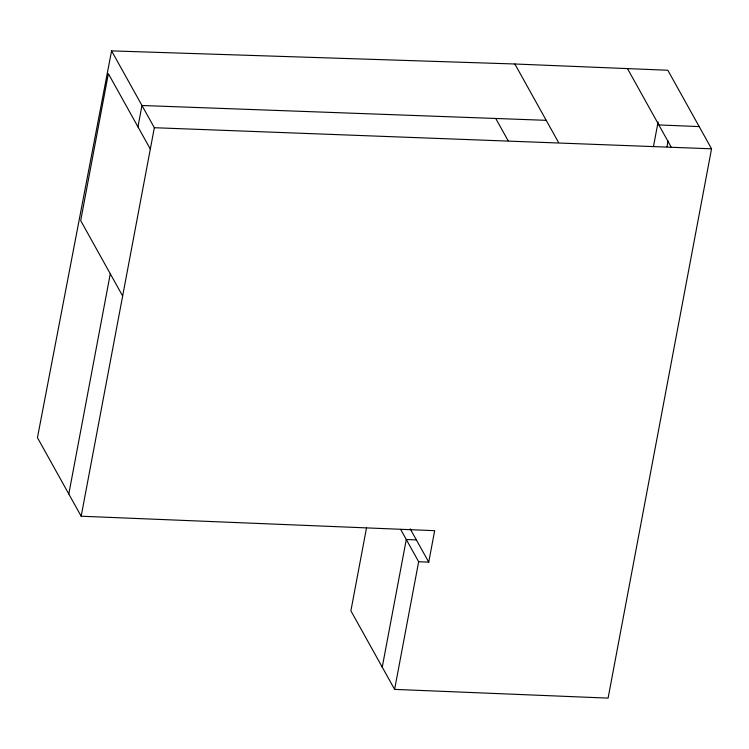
<?xml version="1.0" encoding="UTF-8"?>
<svg xmlns="http://www.w3.org/2000/svg" width="749" height="749" viewBox="0 0 749 749"><rect width="100%" height="100%" fill="white"/><g stroke="black" fill="none" stroke-linecap="round" stroke-linejoin="round"><path stroke-width="1.12" d="M68.805 494.003L110.281 273.788M137.956 126.834L141.973 105.497L546.218 120.327M400.687 529.449L418.654 561.722L428.737 562.134L434.663 530.676L81.173 516.22L154.341 127.714L111.582 50.885L514.853 63.993L667.827 70.247L711.55 148.798L608.094 698.115L394.611 689.38L350.888 610.828L366.486 528.026M382.243 667.162L406.286 539.505L416.369 539.917M394.611 689.38L418.654 561.722M653.559 146.018L658.099 121.928M666.985 146.673L668.052 140.999M111.582 50.885L37.45 437.669L81.173 516.22M154.341 127.714L711.55 148.798M658.839 124.933L699.182 126.59M627.484 68.599L671.207 147.15M514.853 63.993L558.576 142.544M495.744 118.473L508.112 140.69M410.218 528.85L428.737 562.134M150.315 149.051L108.362 73.674L80.686 220.618L122.649 295.995"/></g></svg>
